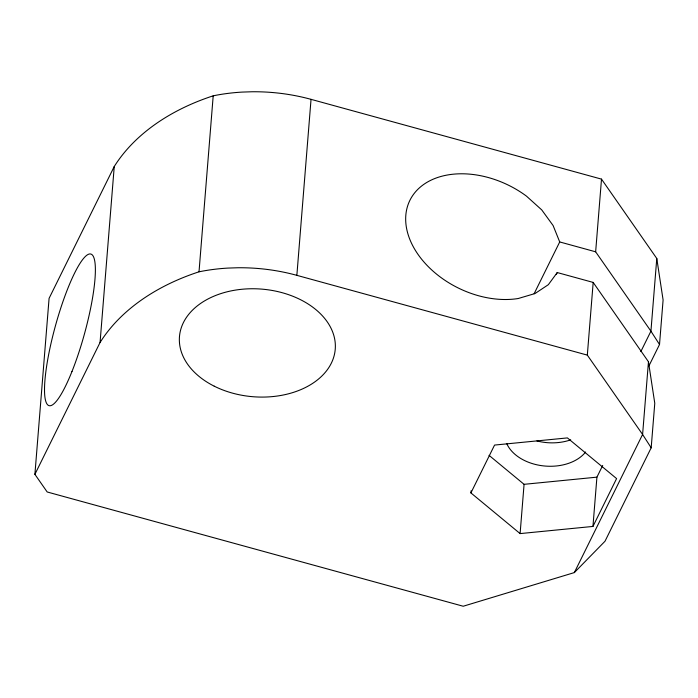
<?xml version="1.0" encoding="UTF-8"?>
<svg xmlns="http://www.w3.org/2000/svg" width="698" height="698" viewBox="0 0 698 698"><rect width="100%" height="100%" fill="white"/><g stroke="black" fill="none" stroke-linecap="round" stroke-linejoin="round"><path stroke-width="1.05" d="M534.118 293.736L559.717 241.944L553.113 225.55L541.753 209.915L526.432 196.103A82.05 57.201 26.3 0 0 405.817 215.324A82.05 57.201 26.3 0 0 518.178 298.526L535.017 293.544L548.34 284.688L557.248 272.552L593.178 282.42L648.459 361.773L654.776 403.269L651.182 447.802L605 541.247L574.341 572.587L463.21 606.239L47.185 491.977L34.9 474.343L49.087 298.351L114.245 166.508A219.329 151.518 4.6 0 1 213.204 95.818A150.166 103.74 4.6 0 1 242.189 92.092L252.1 91.761A150.166 103.74 4.6 0 1 311.038 99.343L601.501 179.124L656.783 258.478L663.1 299.966L659.514 344.498L648.931 365.918M34.9 474.343L100.058 342.5L114.245 166.508M100.058 342.5A219.329 151.518 4.6 0 1 199.017 271.81L213.204 95.818M651.182 447.802L642.596 434.47L587.323 355.116L296.859 275.344L311.038 99.343M470.914 492.919L494.559 445.071L567.404 437.908L616.596 478.592L592.951 526.432L520.106 533.595L470.914 492.919L471.089 490.773M520.106 533.595L524.076 484.325L489.062 455.358M587.323 355.116L593.178 282.42M659.514 344.498L650.929 331.166L595.647 251.812L601.501 179.124M592.951 526.432L596.921 477.153L602.706 465.435M648.459 361.773L642.596 434.47L574.341 572.587M656.783 258.478L650.929 331.166L640.834 351.591M556.289 274.506L557.248 272.552M524.076 484.325L596.921 477.153M559.717 241.944L595.647 251.812M199.017 271.81A150.166 103.74 4.6 0 1 228.002 268.084L237.913 267.753A150.166 103.74 4.6 0 1 296.859 275.344M585.631 451.999A42.979 29.691 4.6 0 1 543.655 465.915A42.979 29.691 4.6 0 1 506.704 443.483M570.694 439.853A42.979 29.691 4.6 0 1 536.928 440.944M71.973 371.502A78.638 15.068 -74.6 0 0 90.81 254.037A78.638 15.068 -74.6 0 0 46.975 363.99A78.638 15.068 -74.6 0 0 71.973 371.502M214.234 386.177A78.15 53.99 4.6 0 0 335.214 349.541A78.15 53.99 4.6 0 0 222.601 293.047A78.15 53.99 4.6 0 0 214.234 386.177"/></g></svg>
